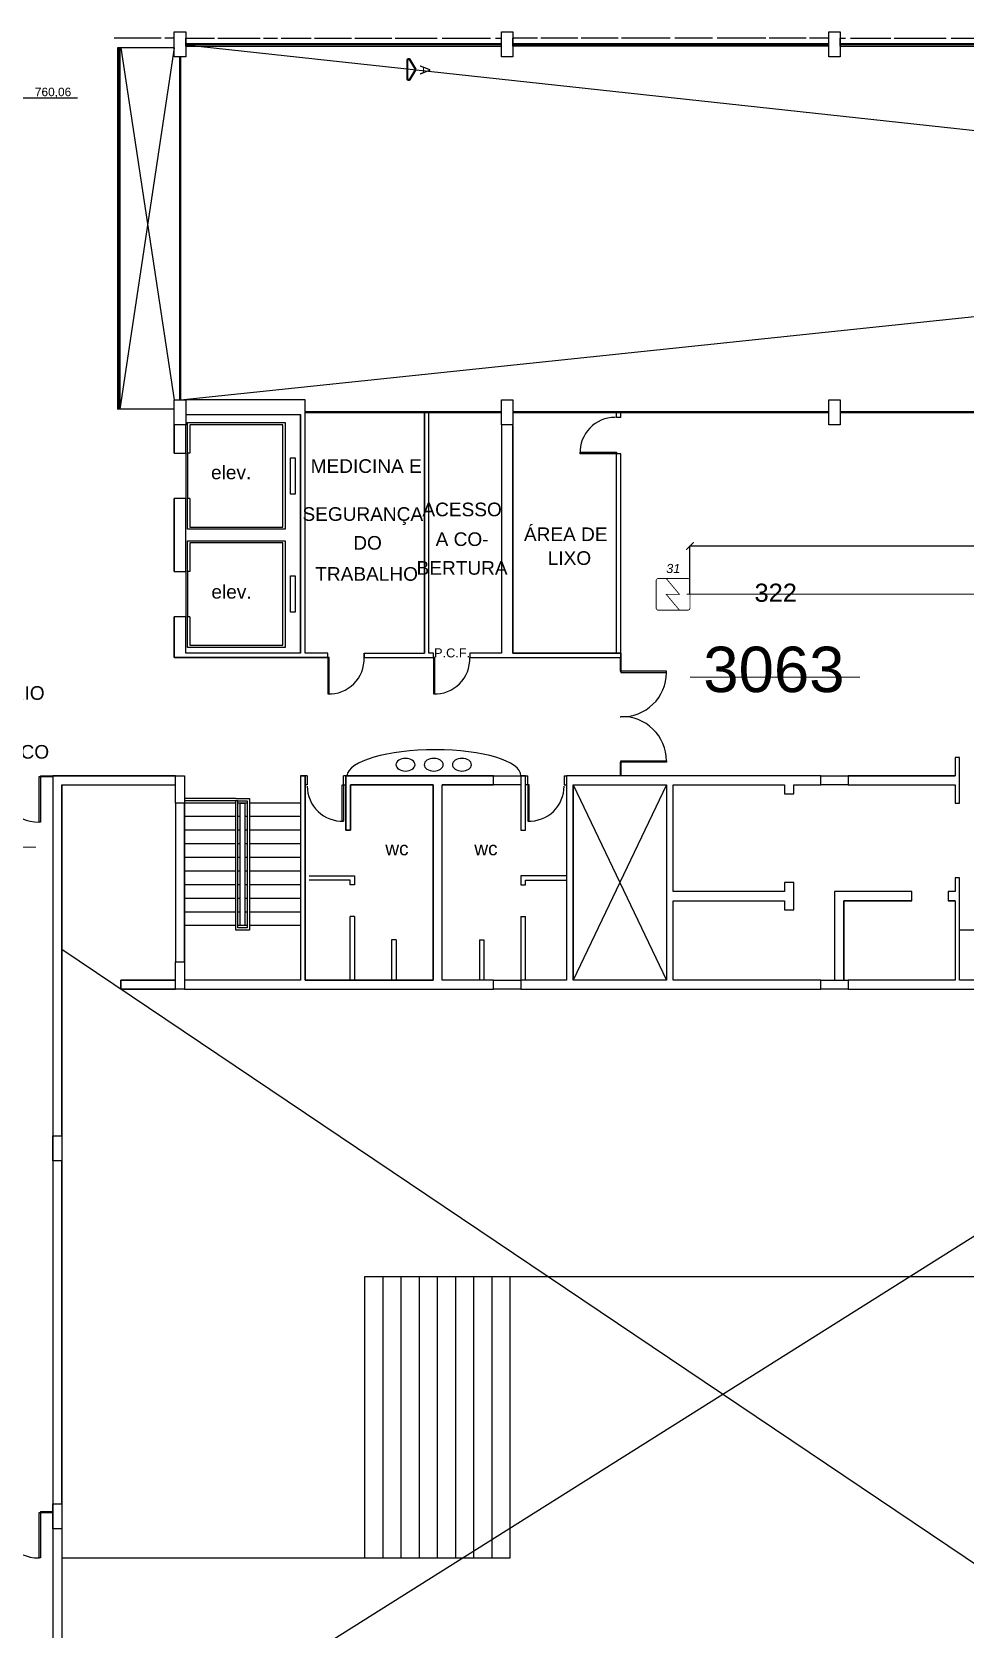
# Model space of a CAD drawing. Header units: metres. Extents: x -331 to 2982, y 362 to 2539.
# Drawn here: x 1003.19 to 1023.72, y 2271.23 to 2306.39 of the extents above; entities that cross this region are included whole.
import ezdxf
from ezdxf.enums import TextEntityAlignment as Align

# ---------------------------------------------------------------- set-up
doc = ezdxf.new("R2010")
doc.units = ezdxf.units.M
doc.linetypes.add('DASHDOT', pattern=[1, 0.5, -0.25, 0, -0.25])
doc.layers.get('0').update_dxf_attribs({"color": 251})
doc.layers.get('Defpoints').update_dxf_attribs({"color": 251})
for name, color, linetype in [('ALV', 251, 'Continuous'), ('Cota Nivel', 251, 'Continuous'), ('CX', 251, 'Continuous'), ('Det', 251, 'Continuous'), ('DET. FUMAÇA', 1, 'Continuous'), ('Det_Vigas', 251, 'Continuous'), ('Div', 251, 'Continuous'), ('Est', 251, 'Continuous'), ('Mob', 251, 'Continuous'), ('Pis', 251, 'Continuous'), ('SALAS ANTIGAS', 1, 'Continuous'), ('SALAS NOVAS', 7, 'Continuous'), ('Texto_Salas', 251, 'Continuous'), ('vid', 251, 'Continuous'), ('vis', 251, 'Continuous')]:
    doc.layers.add(name, color=color, linetype=linetype)
doc.layers.add('Det_Lcorte', color=251, linetype='Continuous', lineweight=20)
doc.layers.add('LCorte', color=251, linetype='Continuous', lineweight=20)
doc.styles.add('ARIAL', font='arial.ttf')
doc.styles.add('COTA', font='simplex.shx')
doc.styles.add('DESTAQUE', font='arial.ttf', dxfattribs={"height": 0.4})
doc.styles.get("Standard").update_dxf_attribs({"font": 'arial.ttf', "height": 0.3})
doc.dimstyles.new('EXEC_75', dxfattribs={"dimscale": 75, "dimtxt": 0.0032, "dimasz": 0.0022, "dimexe": 0, "dimexo": 0, "dimgap": 5e-05, "dimtad": 1, "dimzin": 4, "dimdsep": 46, "dimtxsty": 'COTA', "dimblk": 'ARCHTICK', "dimcen": 0, "dimclrd": 1, "dimclre": 1, "dimclrt": 2, "dimazin": 0, "dimtfac": 1, "dimtix": 1, "dimtmove": 2, "dimatfit": 3, "dimldrblk": 'DOT', "dimfxl": 1, "dimtvp": 1, "dimtolj": 1, "dimtzin": 0, "dimarcsym": 0})

# ---------------------------------------------------------------- blocks, each defined once
blk = doc.blocks.new('tttttttttttttt6')
at = {"color": 251}
blk.add_lwpolyline([(1236.9122, 2321.208), (1236.9122, 2321.208)], dxfattribs=at)
at = {"layer": 'ALV', "color": 251}
for p, q in [((1232.0622, 2324.108), (1232.0622, 2329.683)), ((1231.9622, 2324.108), (1231.9622, 2329.358)), ((1234.6872, 2324.108), (1234.6872, 2329.398)), ((1234.6872, 2329.398), (1234.6872, 2324.108)), ((1234.7872, 2324.108), (1234.7872, 2329.398)), ((1234.7872, 2324.108), (1234.7872, 2329.398)), ((1229.1872, 2328.508), (1229.1872, 2329.133)), ((1229.4372, 2328.508), (1229.4372, 2329.133)), ((1236.3872, 2329.133), (1236.3872, 2324.108)), ((1236.3872, 2329.133), (1236.3872, 2324.108)), ((1236.6372, 2324.108), (1236.6372, 2329.133)), ((1236.6372, 2324.108), (1236.6372, 2329.133)), ((1236.6372, 2329.108), (1236.6372, 2324.108)), ((1229.1872, 2325.908), (1229.1872, 2327.508)), ((1229.4372, 2327.508), (1229.1872, 2327.508)), ((1229.4372, 2325.908), (1229.4372, 2327.508)), ((1229.1872, 2325.908), (1229.4372, 2325.908)), ((1229.1872, 2324.008), (1229.1872, 2324.908)), ((1229.4372, 2324.108), (1229.4372, 2324.908)), ((1231.9622, 2324.108), (1229.4372, 2324.108)), ((1233.3622, 2324.008), (1233.3622, 2324.108)), ((1233.3622, 2324.108), (1234.6872, 2324.108)), ((1233.3622, 2324.108), (1233.3622, 2324.008)), ((1234.8872, 2324.108), (1234.7872, 2324.108)), ((1234.8872, 2324.108), (1234.7872, 2324.108)), ((1234.8872, 2324.008), (1234.8872, 2324.108)), ((1234.8872, 2324.008), (1234.8872, 2324.108)), ((1236.3872, 2324.108), (1235.6872, 2324.108)), ((1235.6872, 2324.108), (1235.6872, 2324.008)), ((1236.3872, 2324.108), (1235.6872, 2324.108)), ((1235.6872, 2324.108), (1235.6872, 2324.008)), ((1236.6372, 2324.108), (1239.0122, 2324.108)), ((1239.0122, 2324.108), (1236.6372, 2324.108)), ((1239.0122, 2324.108), (1239.0122, 2324.008)), ((1239.0122, 2324.008), (1239.0122, 2324.108)), ((1232.5622, 2324.008), (1229.1872, 2324.008)), ((1233.3622, 2324.008), (1234.8872, 2324.008)), ((1235.6872, 2324.008), (1236.6372, 2324.008)), ((1235.6872, 2324.008), (1236.6372, 2324.008)), ((1236.6372, 2324.008), (1239.0122, 2324.008)), ((1236.6372, 2324.008), (1239.0122, 2324.008)), ((1229.2122, 2321.408), (1226.5122, 2321.408)), ((1226.5122, 2321.408), (1226.5122, 2313.483)), ((1226.5122, 2321.408), (1226.5122, 2296.733)), ((1231.9622, 2321.408), (1231.9622, 2318.108)), ((1232.0622, 2321.408), (1231.9622, 2321.408)), ((1231.9622, 2321.408), (1232.0622, 2321.408)), ((1232.0622, 2321.408), (1231.9622, 2321.408)), ((1232.0622, 2321.408), (1232.0622, 2316.908)), ((1232.0622, 2316.908), (1232.0622, 2321.408)), ((1236.2122, 2321.408), (1232.9622, 2321.408)), ((1232.9622, 2321.408), (1232.9622, 2320.208)), ((1226.7122, 2313.483), (1226.7122, 2321.208)), ((1226.7122, 2321.208), (1229.2122, 2321.208)), ((1226.7122, 2321.208), (1229.2122, 2321.208)), ((1226.7122, 2321.208), (1226.7122, 2296.733)), ((1233.0622, 2320.208), (1233.0622, 2321.208)), ((1233.0622, 2321.208), (1234.8822, 2321.208)), ((1234.8822, 2321.208), (1234.8822, 2316.908)), ((1235.0822, 2316.908), (1235.0822, 2321.208)), ((1235.0822, 2321.208), (1236.2122, 2321.208)), ((1229.2122, 2320.808), (1229.2122, 2317.308)), ((1229.2122, 2320.808), (1229.2122, 2317.308)), ((1229.2122, 2320.808), (1229.2122, 2317.308)), ((1229.4122, 2320.808), (1229.4122, 2317.308)), ((1229.4122, 2317.308), (1229.4122, 2320.808)), ((1230.8372, 2320.808), (1230.8372, 2318.108)), ((1232.9622, 2320.208), (1233.0622, 2320.208)), ((1245.4122, 2318.858), (1243.7122, 2318.858)), ((1245.4122, 2318.658), (1245.4122, 2318.858)), ((1246.3622, 2318.858), (1246.2122, 2318.858)), ((1246.2122, 2318.858), (1246.2122, 2318.658)), ((1243.9122, 2318.658), (1243.9122, 2316.908)), ((1245.4122, 2318.658), (1243.9122, 2318.658)), ((1246.3622, 2318.658), (1246.2122, 2318.658)), ((1230.8372, 2318.108), (1230.8372, 2318.008)), ((1231.9622, 2318.108), (1231.9622, 2316.908)), ((1229.2122, 2316.908), (1228.0122, 2316.908)), ((1228.0122, 2316.908), (1228.0122, 2316.708)), ((1228.0122, 2316.708), (1228.0122, 2316.908)), ((1228.0122, 2316.908), (1229.2122, 2316.908)), ((1228.0122, 2316.708), (1229.2122, 2316.708)), ((1229.2122, 2316.708), (1228.0122, 2316.708)), ((1231.9622, 2316.908), (1229.4122, 2316.908)), ((1231.9622, 2316.908), (1229.4122, 2316.908)), ((1229.4122, 2316.708), (1236.2122, 2316.708)), ((1229.4122, 2316.708), (1236.2122, 2316.708)), ((1234.8822, 2316.908), (1232.0622, 2316.908)), ((1236.2122, 2316.908), (1235.0822, 2316.908)), ((1226.5122, 2312.933), (1226.5122, 2305.383)), ((1226.7122, 2305.383), (1226.7122, 2312.933))]:
    blk.add_line(p, q, dxfattribs=at)
for points in [[(1229.4372, 2329.358), (1231.9622, 2329.358), (1231.9622, 2324.108), (1229.4372, 2324.108), (1229.4372, 2324.908), (1229.1872, 2324.908), (1229.1872, 2324.008), (1232.5622, 2324.008), (1232.5622, 2324.108), (1232.0622, 2324.108), (1232.0622, 2329.683), (1231.9622, 2329.683), (1229.4372, 2329.683)], [(1246.4622, 2321.408), (1246.4622, 2321.808), (1246.3622, 2321.808), (1246.3622, 2321.408)], [(1246.3622, 2321.808), (1246.3622, 2321.808)], [(1246.4622, 2321.808), (1246.4622, 2321.808)], [(1226.5122, 2321.408), (1229.4122, 2321.408)], [(1232.9622, 2321.408), (1236.2122, 2321.408)], [(1233.0622, 2321.208), (1233.0622, 2320.208), (1232.9622, 2320.208), (1232.9622, 2321.408)], [(1236.8122, 2321.408), (1236.9122, 2321.408)], [(1237.8122, 2321.408), (1237.8122, 2316.908)], [(1244.0122, 2321.408), (1246.3622, 2321.408)], [(1246.3622, 2321.208), (1246.3622, 2320.808), (1246.4622, 2320.808), (1246.4622, 2321.408)], [(1246.4622, 2321.408), (1246.4622, 2321.408)], [(1232.0622, 2316.908), (1234.8822, 2316.908), (1234.8822, 2321.208), (1233.0622, 2321.208)], [(1235.0822, 2316.908), (1235.0822, 2321.208)], [(1236.2122, 2321.208), (1235.0822, 2321.208)], [(1237.9622, 2321.208), (1237.9622, 2316.908)], [(1244.0122, 2321.208), (1246.3622, 2321.208)], [(1246.4622, 2321.208), (1246.4622, 2321.208)], [(1229.4122, 2320.808), (1229.4122, 2317.308)], [(1250.6122, 2316.908), (1246.4622, 2316.908), (1246.4622, 2319.158), (1246.3622, 2319.158), (1246.3622, 2318.858)], [(1246.3622, 2318.658), (1246.3622, 2316.908), (1244.0122, 2316.908)]]:
    blk.add_lwpolyline(points, dxfattribs=at)
for points in [[(1229.4372, 2329.133), (1229.1872, 2329.133), (1229.1872, 2328.508), (1229.4372, 2328.508)], [(1229.4372, 2327.508), (1229.1872, 2327.508), (1229.1872, 2325.908), (1229.4372, 2325.908)], [(1246.4622, 2321.408), (1246.4622, 2321.808), (1246.3622, 2321.808), (1246.3622, 2321.408), (1244.0122, 2321.408), (1244.0122, 2321.208), (1246.3622, 2321.208), (1246.3622, 2320.808), (1246.4622, 2320.808)], [(1246.4622, 2321.408), (1246.4622, 2321.808), (1246.3622, 2321.808), (1246.3622, 2321.408), (1244.0122, 2321.408), (1244.0122, 2321.208), (1246.3622, 2321.208), (1246.3622, 2320.808), (1246.4622, 2320.808)], [(1243.4122, 2316.908), (1240.1622, 2316.908), (1240.1622, 2318.658), (1242.6122, 2318.658), (1242.6122, 2318.458), (1242.8122, 2318.458), (1242.8122, 2319.058), (1242.6122, 2319.058), (1242.6122, 2318.858), (1240.1622, 2318.858), (1240.1622, 2321.208), (1242.6122, 2321.208), (1242.6122, 2321.008), (1242.8122, 2321.008), (1242.8122, 2321.208), (1243.4122, 2321.208), (1243.4122, 2321.408), (1237.8122, 2321.408), (1237.8122, 2316.908), (1236.8122, 2316.908), (1236.8122, 2316.708), (1243.4122, 2316.708)], [(1243.4122, 2316.908), (1240.1622, 2316.908), (1240.1622, 2318.658), (1242.6122, 2318.658), (1242.6122, 2318.458), (1242.8122, 2318.458), (1242.8122, 2319.058), (1242.6122, 2319.058), (1242.6122, 2318.858), (1240.1622, 2318.858), (1240.1622, 2321.208), (1242.6122, 2321.208), (1242.6122, 2321.008), (1242.8122, 2321.008), (1242.8122, 2321.208), (1243.4122, 2321.208), (1243.4122, 2321.408), (1237.8122, 2321.408), (1237.8122, 2316.908), (1236.8122, 2316.908), (1236.8122, 2316.708), (1243.4122, 2316.708)], [(1236.9122, 2321.408), (1236.8122, 2321.408), (1236.8122, 2321.208), (1236.8122, 2320.208), (1236.9122, 2320.208)], [(1237.9622, 2316.908), (1237.9622, 2321.208), (1240.0122, 2321.208), (1240.0122, 2316.908)], [(1240.0122, 2316.908), (1237.9622, 2316.908), (1237.9622, 2321.208), (1240.0122, 2321.208)], [(1250.6122, 2316.908), (1246.4622, 2316.908), (1246.4622, 2319.158), (1246.3622, 2319.158), (1246.3622, 2318.858), (1246.2122, 2318.858), (1246.2122, 2318.658), (1246.3622, 2318.658), (1246.3622, 2316.908), (1244.0122, 2316.908), (1244.0122, 2316.708), (1250.6122, 2316.708)], [(1250.6122, 2316.908), (1246.4622, 2316.908), (1246.4622, 2319.158), (1246.3622, 2319.158), (1246.3622, 2318.858), (1246.2122, 2318.858), (1246.2122, 2318.658), (1246.3622, 2318.658), (1246.3622, 2316.908), (1244.0122, 2316.908), (1244.0122, 2316.708), (1250.6122, 2316.708)], [(1243.9122, 2318.658), (1245.4122, 2318.658), (1245.4122, 2318.858), (1243.7122, 2318.858), (1243.7122, 2316.908), (1243.9122, 2316.908)], [(1245.4122, 2318.858), (1243.7122, 2318.858), (1243.7122, 2316.908), (1243.9122, 2316.908), (1243.9122, 2318.658), (1245.4122, 2318.658)]]:
    blk.add_lwpolyline(points, close=True, dxfattribs=at)
at = {"layer": 'Cota Nivel', "color": 251}
blk.add_lwpolyline([(1225.5903, 2336.3293), (1227.0605, 2336.3293)], dxfattribs=at)
at = {"layer": 'CX', "color": 251}
for p, q in [((1232.1122, 2321.408), (1232.0622, 2321.408)), ((1232.1122, 2321.408), (1232.1122, 2321.208)), ((1237.7622, 2321.408), (1237.7622, 2321.208)), ((1232.1122, 2321.208), (1232.0622, 2321.208))]:
    blk.add_line(p, q, dxfattribs=at)
at = {"layer": 'CX', "color": 251, "ltscale": 0.8}
for p, q in [((1232.9122, 2321.208), (1232.9122, 2321.408)), ((1232.9622, 2321.408), (1232.9122, 2321.408)), ((1236.9122, 2321.408), (1236.9622, 2321.408)), ((1236.9622, 2321.208), (1236.9622, 2321.408)), ((1237.7622, 2321.408), (1237.8122, 2321.408)), ((1232.9122, 2321.208), (1232.9622, 2321.208)), ((1236.9622, 2321.208), (1236.9122, 2321.208)), ((1237.7622, 2321.208), (1237.8122, 2321.208))]:
    blk.add_line(p, q, dxfattribs=at)
at = {"layer": 'CX', "color": 251, "ltscale": 8}
for points in [[(1238.9122, 2328.528), (1238.9122, 2328.498), (1238.1122, 2328.498), (1238.1122, 2328.528)], [(1232.5922, 2324.008), (1232.5622, 2324.008), (1232.5622, 2323.208), (1232.5922, 2323.208)], [(1234.9172, 2324.008), (1234.8872, 2324.008), (1234.8872, 2323.208), (1234.9172, 2323.208)], [(1232.8822, 2321.208), (1232.9122, 2321.208), (1232.9122, 2320.408), (1232.8822, 2320.408)], [(1236.9922, 2321.208), (1236.9622, 2321.208), (1236.9622, 2320.408), (1236.9922, 2320.408)]]:
    blk.add_lwpolyline(points, close=True, dxfattribs=at)
for centre, radius, start, end in [((1238.8822, 2328.5274), 0.7706, 90, 182.18938), ((1232.5913, 2323.9789), 0.7715, 267.83889, 2.16111), ((1234.9163, 2323.9789), 0.7715, 267.83889, 2.16111), ((1232.8827, 2321.178), 0.7706, 180, 272.18938), ((1236.9916, 2321.178), 0.7706, 267.81062, 0)]:
    blk.add_arc(centre, radius, start, end, dxfattribs=at)
at = {"layer": 'CX', "color": 251, "ltscale": 0.8}
for centre in [(1226.2122, 2321.3584), (1226.2122, 2305.1584)]:
    blk.add_arc(centre, 0.9704, 178.25509, 270, dxfattribs=at)
at = {"layer": 'Det', "color": 251}
for p, q in [((1229.1872, 2337.433), (1227.9872, 2329.478)), ((1228.0072, 2337.433), (1229.1872, 2329.683)), ((1229.4372, 2337.498), (1301.3022, 2329.683)), ((1229.3222, 2329.683), (1301.1622, 2337.233)), ((1262.5622, 2321.208), (1226.7122, 2298.6338)), ((1237.9622, 2321.208), (1240.0122, 2316.908)), ((1240.0122, 2321.208), (1237.9622, 2316.908)), ((1262.5622, 2293.433), (1226.7122, 2317.5838)), ((1246.9542, 2310.3806), (1233.3707, 2310.3806)), ((1233.3707, 2310.3806), (1233.3707, 2304.1806)), ((1233.7707, 2310.3806), (1233.7707, 2304.1806)), ((1234.1707, 2310.3806), (1234.1707, 2304.1806)), ((1234.5707, 2310.3806), (1234.5707, 2304.1806)), ((1234.9707, 2310.3806), (1234.9707, 2304.1806)), ((1235.3707, 2310.3806), (1235.3707, 2304.1806)), ((1235.7707, 2310.3806), (1235.7707, 2304.1806)), ((1236.1707, 2310.3806), (1236.1707, 2304.1806)), ((1236.5707, 2310.3806), (1236.5707, 2304.1806)), ((1236.5707, 2304.1806), (1226.7122, 2304.1806))]:
    blk.add_line(p, q, dxfattribs=at)
at = {"layer": 'Det_Lcorte', "color": 251, "linetype": 'DASHDOT', "ltscale": 0.0075, "transparency": 33554534, "const_width": 0.05}
blk.add_lwpolyline([(1234.4984, 2336.9555), (1234.3702, 2336.7418, -0.7606673), (1234.3127, 2336.7577), (1234.3127, 2337.1532, -0.7606673), (1234.3702, 2337.1692), (1234.4984, 2336.9555)], format="xyb", dxfattribs=at)
at = {"layer": 'Det_Vigas', "color": 251}
for p, q in [((1228.8997, 2337.648), (1227.8659, 2337.648)), ((1229.1872, 2337.648), (1228.9747, 2337.648)), ((1229.1872, 2337.458), (1229.1872, 2337.648)), ((1229.4372, 2337.648), (1230.0722, 2337.648)), ((1229.4372, 2337.468), (1229.4372, 2337.648)), ((1229.4372, 2337.468), (1236.3872, 2337.468)), ((1230.1472, 2337.648), (1231.0772, 2337.648)), ((1231.1522, 2337.648), (1231.4602, 2337.648)), ((1231.5352, 2337.648), (1232.1987, 2337.648)), ((1232.2737, 2337.648), (1233.0847, 2337.648)), ((1233.1597, 2337.648), (1233.9707, 2337.648)), ((1234.0457, 2337.648), (1234.9722, 2337.648)), ((1235.0822, 2337.648), (1236.1422, 2337.648)), ((1236.2522, 2337.648), (1236.3872, 2337.648)), ((1236.3872, 2337.468), (1236.3872, 2337.648)), ((1237.1757, 2337.648), (1236.6372, 2337.648)), ((1236.6372, 2337.468), (1236.6372, 2337.648)), ((1243.5872, 2337.468), (1236.6372, 2337.468)), ((1238.0647, 2337.648), (1237.2507, 2337.648)), ((1238.9507, 2337.648), (1238.1397, 2337.648)), ((1240.0972, 2337.648), (1239.0257, 2337.648)), ((1241.0272, 2337.648), (1240.1972, 2337.648)), ((1242.1997, 2337.648), (1241.1272, 2337.648)), ((1243.0847, 2337.648), (1242.2747, 2337.648)), ((1243.5872, 2337.648), (1243.1597, 2337.648)), ((1243.5872, 2337.468), (1243.5872, 2337.648)), ((1243.8372, 2337.648), (1243.9547, 2337.648)), ((1243.8372, 2337.468), (1243.8372, 2337.648)), ((1243.8372, 2337.468), (1250.7872, 2337.468)), ((1244.0647, 2337.648), (1244.9472, 2337.648)), ((1245.0222, 2337.648), (1246.1642, 2337.648)), ((1246.2742, 2337.648), (1247.1757, 2337.648))]:
    blk.add_line(p, q, dxfattribs=at)
at = {"layer": 'Div', "color": 251, "ltscale": 0.8}
for p, q in [((1238.9122, 2329.298), (1238.9122, 2329.398)), ((1239.0122, 2329.298), (1239.0122, 2329.398)), ((1238.9122, 2324.108), (1238.9122, 2328.498)), ((1239.0122, 2324.108), (1239.0122, 2328.498)), ((1233.1522, 2319.208), (1233.1522, 2319.008)), ((1236.8122, 2319.208), (1236.8122, 2319.008)), ((1233.1522, 2318.308), (1233.1522, 2316.908)), ((1236.8122, 2318.308), (1236.8122, 2316.908)), ((1233.9672, 2317.7925), (1233.9672, 2316.908)), ((1234.0672, 2317.7925), (1233.9672, 2317.7925)), ((1234.0672, 2317.7925), (1234.0672, 2316.908)), ((1235.8972, 2317.7925), (1235.8972, 2316.908)), ((1235.8972, 2317.7925), (1235.9972, 2317.7925)), ((1235.9972, 2317.7925), (1235.9972, 2316.908))]:
    blk.add_line(p, q, dxfattribs=at)
at = {"layer": 'Div', "color": 251}
for p, q in [((1239.0122, 2329.298), (1238.9122, 2329.298)), ((1239.0122, 2328.498), (1238.9122, 2328.498)), ((1232.1522, 2319.208), (1233.1522, 2319.208)), ((1233.0522, 2319.108), (1232.1522, 2319.108)), ((1233.0522, 2319.008), (1233.0522, 2319.108)), ((1237.8122, 2319.208), (1236.8122, 2319.208)), ((1236.9122, 2319.108), (1237.8122, 2319.108)), ((1236.9122, 2319.008), (1236.9122, 2319.108)), ((1233.1522, 2319.008), (1233.0522, 2319.008)), ((1236.8122, 2319.008), (1236.9122, 2319.008)), ((1233.0522, 2316.908), (1233.0522, 2318.308)), ((1233.1522, 2318.308), (1233.0522, 2318.308)), ((1236.8122, 2318.308), (1236.9122, 2318.308)), ((1236.9122, 2316.908), (1236.9122, 2318.308))]:
    blk.add_line(p, q, dxfattribs=at)
at = {"layer": 'Est', "color": 251}
for points in [[(1229.1872, 2337.233), (1229.1872, 2337.783), (1229.4372, 2337.783), (1229.4372, 2337.233)], [(1236.3872, 2337.233), (1236.3872, 2337.783), (1236.6372, 2337.783), (1236.6372, 2337.233)], [(1243.5872, 2337.233), (1243.5872, 2337.783), (1243.8372, 2337.783), (1243.8372, 2337.233)], [(1229.1872, 2329.133), (1229.1872, 2329.683), (1229.4372, 2329.683), (1229.4372, 2329.133)], [(1236.3872, 2329.133), (1236.3872, 2329.683), (1236.6372, 2329.683), (1236.6372, 2329.133)], [(1243.5872, 2329.133), (1243.5872, 2329.683), (1243.8372, 2329.683), (1243.8372, 2329.133)], [(1229.2122, 2320.808), (1229.2122, 2321.408), (1229.4122, 2321.408), (1229.4122, 2320.808)], [(1236.8122, 2321.208), (1236.2122, 2321.208), (1236.2122, 2321.408), (1236.8122, 2321.408)], [(1244.0122, 2321.208), (1243.4122, 2321.208), (1243.4122, 2321.408), (1244.0122, 2321.408)], [(1229.2122, 2316.708), (1229.2122, 2317.308), (1229.4122, 2317.308), (1229.4122, 2316.708)], [(1236.8122, 2316.708), (1236.2122, 2316.708), (1236.2122, 2316.908), (1236.8122, 2316.908)], [(1244.0122, 2316.708), (1243.4122, 2316.708), (1243.4122, 2316.908), (1244.0122, 2316.908)], [(1226.5122, 2312.933), (1226.5122, 2313.483), (1226.7122, 2313.483), (1226.7122, 2312.933)], [(1226.5122, 2304.833), (1226.5122, 2305.383), (1226.7122, 2305.383), (1226.7122, 2304.833)]]:
    blk.add_lwpolyline(points, close=True, dxfattribs=at)
at = {"layer": 'Mob', "color": 251}
blk.add_line((1250.8122, 2318.008), (1246.4622, 2318.008), dxfattribs=at)
at = {"layer": 'Mob', "color": 251, "ltscale": 0.8}
blk.add_ellipse((1234.8972, 2321.398), major_axis=(-1.915, -0.01), ratio=0.3050354, start_param=3.1415927, end_param=6.2489504, dxfattribs=at)
at = {"layer": 'Mob', "color": 251, "extrusion": (0, 0, -1)}
for centre in [(1234.2731, 2321.6515), (1234.8941, 2321.6515), (1235.5147, 2321.6515)]:
    blk.add_ellipse(centre, major_axis=(0.21, 0), ratio=0.6666667, dxfattribs=at)
at = {"layer": 'Pis', "color": 251}
for p, q in [((1229.1872, 2337.433), (1227.9372, 2337.433)), ((1227.9872, 2337.433), (1227.9872, 2329.478)), ((1229.1872, 2329.478), (1227.9372, 2329.478)), ((1229.4772, 2329.183), (1231.6272, 2329.183)), ((1229.4772, 2328.508), (1229.4772, 2329.183)), ((1231.5772, 2329.133), (1229.5272, 2329.133)), ((1229.5272, 2329.133), (1229.5272, 2328.508)), ((1231.5772, 2326.883), (1231.5772, 2329.133)), ((1231.6272, 2329.183), (1231.6272, 2326.833)), ((1229.4372, 2328.508), (1229.4372, 2327.508)), ((1229.4772, 2328.508), (1229.4772, 2327.508)), ((1229.5272, 2328.508), (1229.4772, 2328.508)), ((1229.5272, 2327.508), (1229.4772, 2327.508)), ((1229.4772, 2326.833), (1229.4772, 2327.508)), ((1229.5272, 2327.508), (1229.5272, 2326.883)), ((1229.5272, 2326.883), (1231.5772, 2326.883)), ((1231.6272, 2326.833), (1229.4772, 2326.833)), ((1229.4772, 2326.583), (1231.6272, 2326.583)), ((1229.4772, 2325.908), (1229.4772, 2326.583)), ((1231.5772, 2326.533), (1229.5272, 2326.533)), ((1229.5272, 2326.533), (1229.5272, 2325.908)), ((1231.5772, 2324.283), (1231.5772, 2326.533)), ((1231.6272, 2326.583), (1231.6272, 2324.233)), ((1229.4372, 2325.908), (1229.4372, 2324.908)), ((1229.4772, 2325.908), (1229.4772, 2324.908)), ((1229.5272, 2325.908), (1229.4772, 2325.908)), ((1229.4772, 2324.233), (1229.4772, 2324.908)), ((1229.5272, 2324.908), (1229.4772, 2324.908)), ((1229.5272, 2324.908), (1229.5272, 2324.283)), ((1231.6272, 2324.233), (1229.4772, 2324.233)), ((1229.5272, 2324.283), (1231.5772, 2324.283)), ((1230.5372, 2320.808), (1229.4122, 2320.808)), ((1230.7872, 2320.808), (1230.5872, 2320.808)), ((1231.9622, 2320.808), (1230.8372, 2320.808)), ((1230.5372, 2320.508), (1229.4122, 2320.508)), ((1230.5372, 2320.208), (1229.4122, 2320.208)), ((1230.6372, 2320.508), (1230.5872, 2320.508)), ((1230.6372, 2320.208), (1230.5872, 2320.208)), ((1230.7872, 2320.508), (1230.7372, 2320.508)), ((1230.7872, 2320.208), (1230.7372, 2320.208)), ((1231.9622, 2320.508), (1230.8372, 2320.508)), ((1231.9622, 2320.208), (1230.8372, 2320.208)), ((1230.5372, 2319.908), (1229.4122, 2319.908)), ((1230.6372, 2319.908), (1230.5872, 2319.908)), ((1230.7872, 2319.908), (1230.7372, 2319.908)), ((1231.9622, 2319.908), (1230.8372, 2319.908)), ((1230.5372, 2319.608), (1229.4122, 2319.608)), ((1230.6372, 2319.608), (1230.5872, 2319.608)), ((1230.7872, 2319.608), (1230.7372, 2319.608)), ((1231.9622, 2319.608), (1230.8372, 2319.608)), ((1230.5372, 2319.308), (1229.4122, 2319.308)), ((1230.6372, 2319.308), (1230.5872, 2319.308)), ((1230.7872, 2319.308), (1230.7372, 2319.308)), ((1231.9622, 2319.308), (1230.8372, 2319.308)), ((1230.5372, 2319.008), (1229.4122, 2319.008)), ((1230.6372, 2319.008), (1230.5872, 2319.008)), ((1230.7872, 2319.008), (1230.7372, 2319.008)), ((1231.9622, 2319.008), (1230.8372, 2319.008)), ((1230.5372, 2318.708), (1229.4122, 2318.708)), ((1230.5372, 2318.408), (1229.4122, 2318.408)), ((1230.6372, 2318.708), (1230.5872, 2318.708)), ((1230.6372, 2318.408), (1230.5872, 2318.408)), ((1230.7872, 2318.708), (1230.7372, 2318.708)), ((1230.7872, 2318.408), (1230.7372, 2318.408)), ((1231.9622, 2318.708), (1230.8372, 2318.708)), ((1231.9622, 2318.408), (1230.8372, 2318.408)), ((1230.5372, 2318.108), (1229.4122, 2318.108)), ((1230.7872, 2318.108), (1230.5872, 2318.108)), ((1231.9622, 2318.108), (1230.8372, 2318.108))]:
    blk.add_line(p, q, dxfattribs=at)
for points in [[(1231.7447, 2327.608), (1231.7447, 2328.408), (1231.8447, 2328.408), (1231.8447, 2327.608)], [(1231.7447, 2325.008), (1231.7447, 2325.808), (1231.8447, 2325.808), (1231.8447, 2325.008)], [(1230.6372, 2318.108), (1230.6372, 2320.808), (1230.7372, 2320.808), (1230.7372, 2318.108)]]:
    blk.add_lwpolyline(points, close=True, dxfattribs=at)
at = {"layer": 'SALAS ANTIGAS', "color": 251, "linetype": 'Continuous', "lineweight": 15}
for p, q in [((1244.2669, 2323.5773), (1240.5367, 2323.5773)), ((1226.1382, 2319.8338), (1224.6534, 2319.8338))]:
    blk.add_line(p, q, dxfattribs=at)
at = {"layer": 'vid', "color": 251}
for p, q in [((1227.9372, 2337.433), (1227.9372, 2329.478)), ((1227.9572, 2337.433), (1227.9572, 2329.478)), ((1236.3872, 2337.518), (1229.4372, 2337.518)), ((1236.3872, 2337.498), (1229.4372, 2337.498)), ((1243.5872, 2337.518), (1236.6372, 2337.518)), ((1243.5872, 2337.498), (1236.6372, 2337.498)), ((1250.7872, 2337.518), (1243.8372, 2337.518)), ((1250.7872, 2337.498), (1243.8372, 2337.498)), ((1229.3022, 2337.233), (1229.3022, 2329.683)), ((1229.3222, 2337.233), (1229.3222, 2329.683)), ((1236.3872, 2329.418), (1232.0622, 2329.418)), ((1236.3872, 2329.398), (1232.0622, 2329.398)), ((1243.5872, 2329.418), (1236.6372, 2329.418)), ((1243.5872, 2329.398), (1236.6372, 2329.398)), ((1250.7872, 2329.418), (1243.8372, 2329.418)), ((1250.7872, 2329.398), (1243.8372, 2329.398))]:
    blk.add_line(p, q, dxfattribs=at)
at = {"layer": 'vid', "color": 251, "ltscale": 0.8}
for p, q in [((1238.9922, 2324.008), (1238.9922, 2323.708)), ((1238.9922, 2323.708), (1239.0122, 2323.708)), ((1239.0122, 2324.008), (1239.0122, 2323.708)), ((1238.9922, 2322.708), (1239.0122, 2322.708)), ((1238.9922, 2321.708), (1239.0122, 2321.708)), ((1238.9922, 2321.708), (1238.9922, 2321.408)), ((1239.0122, 2321.708), (1239.0122, 2321.408)), ((1226.2422, 2321.408), (1226.2422, 2321.388)), ((1226.2422, 2321.408), (1226.5122, 2321.408)), ((1226.2422, 2321.388), (1226.5122, 2321.388)), ((1226.2422, 2305.208), (1226.2422, 2305.188)), ((1226.2422, 2305.208), (1226.5122, 2305.208)), ((1226.2422, 2305.188), (1226.5122, 2305.188))]:
    blk.add_line(p, q, dxfattribs=at)
for points in [[(1239.0122, 2323.678), (1240.0122, 2323.678), (1240.0122, 2323.708), (1239.0122, 2323.708)], [(1239.0122, 2321.738), (1240.0122, 2321.738), (1240.0122, 2321.708), (1239.0122, 2321.708)], [(1226.2422, 2320.388), (1226.2122, 2320.388), (1226.2122, 2321.388), (1226.2422, 2321.388)], [(1226.2422, 2304.188), (1226.2122, 2304.188), (1226.2122, 2305.188), (1226.2422, 2305.188)]]:
    blk.add_lwpolyline(points, close=True, dxfattribs=at)
for centre, start, end in [((1239.0417, 2323.678), 268.25509, 0), ((1239.0417, 2321.738), 0, 91.74491)]:
    blk.add_arc(centre, 0.9704, start, end, dxfattribs=at)
at = {"layer": 'vis', "color": 251}
for p, q in [((1230.5372, 2320.908), (1229.4122, 2320.908)), ((1230.5872, 2320.858), (1229.4122, 2320.858))]:
    blk.add_line(p, q, dxfattribs=at)
for points in [[(1230.5372, 2320.908), (1230.8372, 2320.908), (1230.8372, 2318.008), (1230.5372, 2318.008)], [(1230.5372, 2318.008), (1230.5372, 2320.858)]]:
    blk.add_lwpolyline(points, dxfattribs=at)
blk.add_lwpolyline([(1230.5872, 2318.058), (1230.5872, 2320.858), (1230.7872, 2320.858), (1230.7872, 2318.058)], close=True, dxfattribs=at)
at = {"layer": 'Cota Nivel', "color": 251}
blk.add_text('760,06', height=0.1872, dxfattribs=at).set_placement((1226.9193, 2336.3114), align=Align.BOTTOM_RIGHT)
at = {"layer": 'Det_Lcorte', "color": 251, "linetype": 'DASHDOT', "ltscale": 0.0075, "transparency": 33554534, "style": 'ARIAL'}
for tag, p in [('A', (1214.3221, 2339.7973)), ('B', (1234.7042, 2339.7973)), ('C', (1271.1112, 2339.7973)), ('A', (1214.3221, 2336.9463)), ('C', (1271.1112, 2336.9463)), ('B', (1234.7042, 2336.9463))]:
    blk.add_attdef(tag, text='', height=0.225, rotation=270, dxfattribs=at).set_placement(p, align=Align.MIDDLE_CENTER)
at = {"layer": 'LCorte', "color": 251, "style": 'ARIAL'}
for tag, p in [('A', (1275.3241, 2379.6973)), ('B', (1302.5617, 2377.7988)), ('A', (1275.3231, 2282.3686)), ('B', (1302.5617, 2282.3686))]:
    blk.add_attdef(tag, text='', height=0.3, rotation=90, dxfattribs=at).set_placement(p, align=Align.MIDDLE_CENTER)
for tag, p in [('F', (1198.7585, 2341.9841)), ('F', (1330.4237, 2341.9841)), ('F', (1330.4237, 2341.9841)), ('E', (1198.7585, 2326.0996)), ('E', (1330.4237, 2326.0996)), ('D', (1198.7004, 2316.7091)), ('D', (1330.4237, 2316.7068)), ('C', (1198.7585, 2306.9512)), ('C', (1330.4237, 2306.9512))]:
    blk.add_attdef(tag, text='', height=0.3, dxfattribs=at).set_placement(p, align=Align.MIDDLE_CENTER)
at = {"layer": 'SALAS ANTIGAS', "color": 251, "style": 'DESTAQUE'}
blk.add_text('3063', height=1, dxfattribs=at).set_placement((1242.3772, 2323.2497), align=Align.CENTER)
at = {"layer": 'SALAS NOVAS', "color": 251, "style": 'DESTAQUE'}
blk.add_text('322', height=0.4, dxfattribs=at).set_placement((1242.4175, 2325.2375), align=Align.CENTER)
at = {"layer": 'Texto_Salas', "color": 251, "style": 'DESTAQUE'}
for s, p in [('elev.', (1230.437, 2327.9358)), ('MEDICINA E', (1233.4082, 2328.0753)), ('SEGURANÇA', (1233.3336, 2327.0198)), ('ACESSO', (1235.5177, 2327.1211)), ('ÁREA DE', (1237.7978, 2326.5745)), ('DO', (1233.4382, 2326.3856)), ('A CO-', (1235.5177, 2326.4663)), ('LIXO', (1237.8793, 2326.0506)), ('TRABALHO', (1233.4169, 2325.7007)), ('BERTURA', (1235.5177, 2325.8333)), ('elev.', (1230.4454, 2325.3074)), ('wc', (1234.0854, 2319.6572)), ('wc', (1236.0433, 2319.6572))]:
    blk.add_text(s, height=0.3, dxfattribs=at).set_placement(p, align=Align.CENTER)
for s, p in [('AMBULATÓRIO', (1223.2834, 2323.0799)), ('ODONTOLÓGICO', (1222.9638, 2321.7846))]:
    blk.add_text(s, height=0.3, dxfattribs=at).set_placement(p)
at = {"layer": 'Texto_Salas', "color": 251, "ltscale": 8, "insert": (1235.2976, 2324.2133), "char_height": 0.2, "width": 2.2626, "attachment_point": 2, "style": 'ARIAL'}
blk.add_mtext('P.C.F.', dxfattribs=at)
blk = doc.blocks.new('Detector de fumaça')
at = {"layer": 'DET. FUMAÇA', "linetype": 'Continuous', "lineweight": 15, "const_width": 0.0187}
blk.add_lwpolyline([(774.599, 539.816), (775.249, 539.816, -0.414214), (775.296, 539.769), (775.296, 539.167, -0.414214), (775.249, 539.12), (774.599, 539.12, -0.414214), (774.553, 539.167), (774.553, 539.769, -0.414214)], format="xyb", close=True, dxfattribs=at)
blk.add_lwpolyline([(774.773, 539.816), (775.064, 539.468), (774.773, 539.468), (775.064, 539.12)], dxfattribs=at)
blk = doc.blocks.new('_ARCHTICK')
at = {"color": 0, "linetype": 'ByBlock', "const_width": 0.15}
blk.add_lwpolyline([(-0.5, -0.5), (0.5, 0.5)], dxfattribs=at)
blk = doc.blocks.new('*D189')
at = {"color": 1, "linetype": 'Continuous', "lineweight": -2, "transparency": 16777216}
for p, q in [((1017.666, 2294.013), (1017.666, 2295.077)), ((1017.666, 2295.077), (1058.08, 2295.077)), ((1058.08, 2294.013), (1058.08, 2295.077))]:
    blk.add_line(p, q, dxfattribs=at)
at = {"layer": 'Defpoints', "color": 0, "transparency": 16777216}
for p in [(1058.08, 2295.077), (1017.666, 2294.013), (1058.08, 2294.013)]:
    blk.add_point(p, dxfattribs=at)
at = {"color": 1, "lineweight": -2, "transparency": 16777216, "xscale": 0.165, "yscale": 0.165, "zscale": 0.165, "rotation": 180}
blk.add_blockref('_ARCHTICK', (1017.666, 2295.077), dxfattribs=at)
at = {"color": 1, "lineweight": -2, "transparency": 16777216, "xscale": 0.165, "yscale": 0.165, "zscale": 0.165}
blk.add_blockref('_ARCHTICK', (1058.08, 2295.077), dxfattribs=at)
at = {"color": 2, "lineweight": 15, "transparency": 16777216, "insert": (1037.873, 2295.2), "char_height": 0.24, "attachment_point": 5, "style": 'COTA'}
blk.add_mtext('\\A1;40.41', dxfattribs=at)
blk = doc.blocks.new('_Dot')
at = {"color": 0, "linetype": 'ByBlock', "lineweight": -2}
blk.add_line((-0.5, 0), (-1, 0), dxfattribs=at)
at = {"color": 0, "linetype": 'ByBlock', "const_width": 0.5}
blk.add_lwpolyline([(-0.25, 0, 1), (0.25, 0, 1)], format="xyb", close=True, dxfattribs=at)

msp = doc.modelspace()

# ---------------------------------------------------------------- linework, layer by layer
at = {"layer": 'Div', "color": 150, "linetype": 'Continuous', "lineweight": 0}
msp.add_lwpolyline([(1058.08, 2292.111), (1058.08, 2294.013), (1017.595, 2294.013)], dxfattribs=at)

# ---------------------------------------------------------------- block references
at = {"color": 1, "linetype": 'Continuous', "lineweight": 15}
ref = msp.add_blockref('tttttttttttttt6', (-222.865, -31.39), dxfattribs=at)
ref.add_attrib('B', 'A', dxfattribs={"layer": 'Det_Lcorte', "color": 251, "linetype": 'DASHDOT', "ltscale": 0.0075, "transparency": 33554534, "height": 0.225, "rotation": 270, "style": 'ARIAL'}).set_placement((1011.839, 2305.556), align=Align.MIDDLE_CENTER)
at = {"layer": 'DET. FUMAÇA', "linetype": 'Continuous', "lineweight": 0}
msp.add_blockref('Detector de fumaça', (242.37, 1754.544), dxfattribs=at)

# ---------------------------------------------------------------- texts
at = {"layer": 'Div', "color": 3, "linetype": 'Continuous', "lineweight": 0, "insert": (1017.143, 2294.681), "char_height": 0.2, "attachment_point": 1}
msp.add_mtext_dynamic_manual_height_columns('{\\fArial|b0|i1|c0|p34;31}', width=13.3188, gutter_width=2.5, heights=[0], dxfattribs=at)

# ---------------------------------------------------------------- dimensions: what is measured, and where the dimension line sits
at = {"color": 1, "linetype": 'Continuous', "lineweight": 15}
dim = msp.add_linear_dim(base=(1058.08, 2295.077), p1=(1017.666, 2294.013), p2=(1058.08, 2294.013), dimstyle='EXEC_75', dxfattribs=at)
dim.commit()
dim.dimension.update_dxf_attribs({"geometry": '*D189', "text_midpoint": (1037.873, 2295.2)})

doc.saveas('drawing.dxf')
